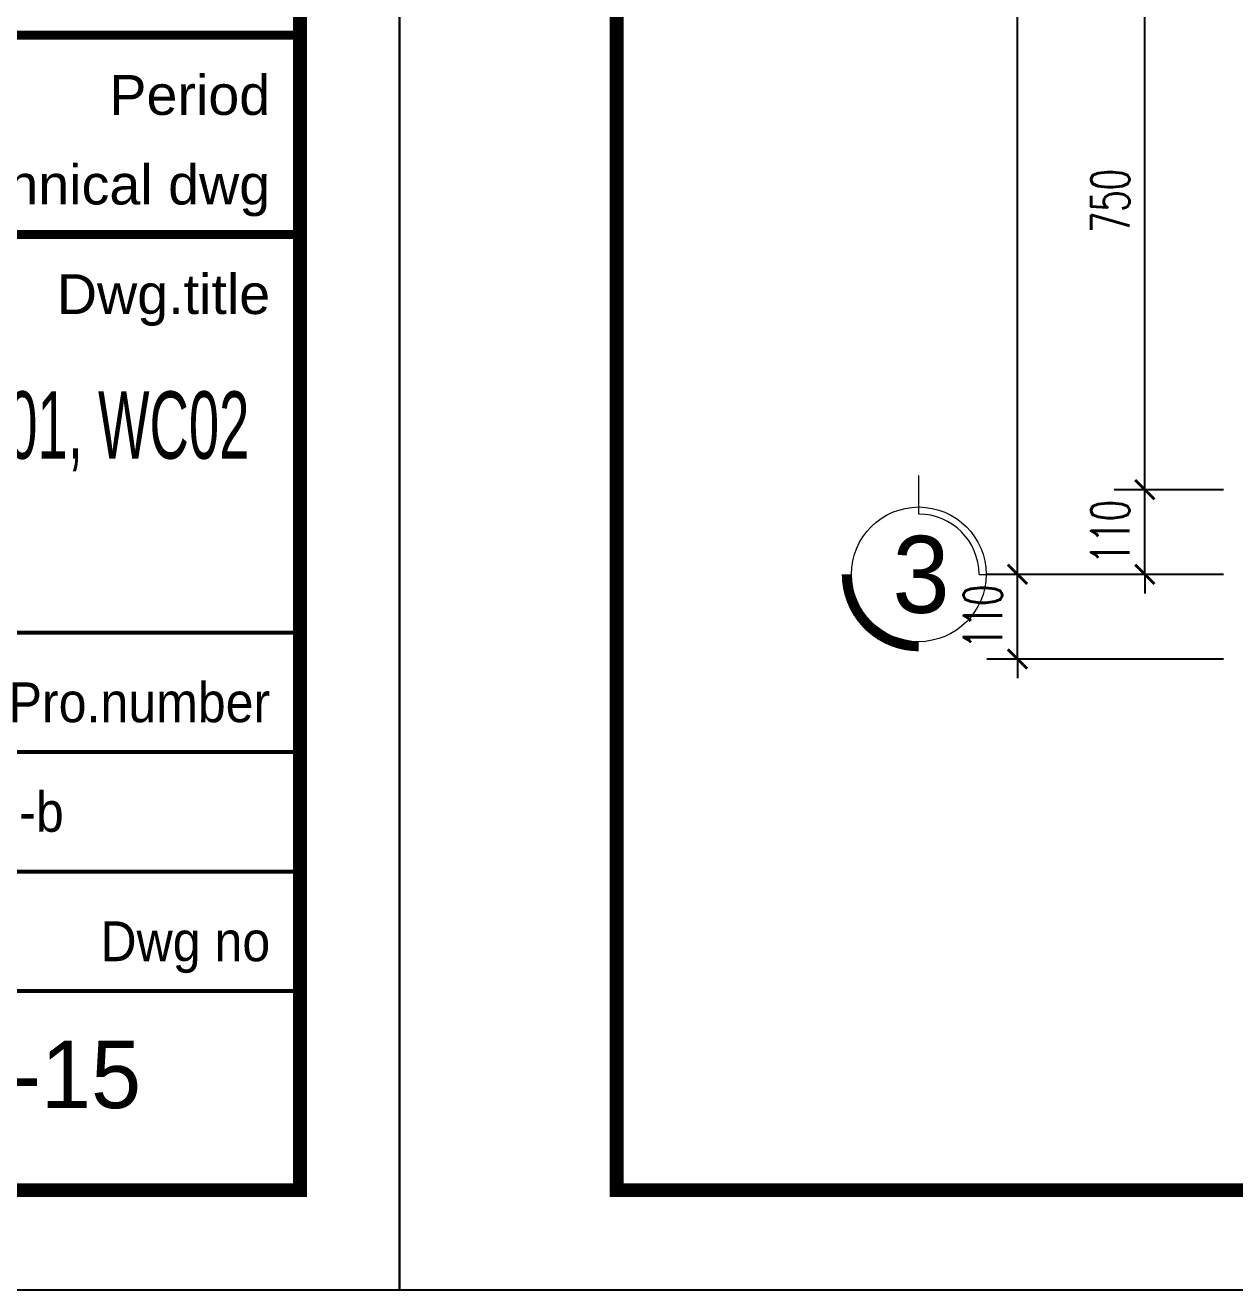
# Model space of a CAD drawing. Header units: millimetres. Extents: x -229618 to 2906, y -178063 to 96806.
# Drawn here: x -116412 to -114841, y -56426 to -54783 of the extents above; entities that cross this region are included whole.
import ezdxf
from ezdxf.enums import TextEntityAlignment as Align

# ---------------------------------------------------------------- set-up
doc = ezdxf.new("R2010")
doc.units = ezdxf.units.MM
doc.header["$LTSCALE"] = 200
doc.header["$MEASUREMENT"] = 0
doc.header["$PDMODE"] = 3
doc.header["$PDSIZE"] = 50
doc.layers.get('0').update_dxf_attribs({"color": 95, "linetype": 'CONTINUOUS'})
doc.layers.get('DEFPOINTS').update_dxf_attribs({"linetype": 'CONTINUOUS'})
for name, color, linetype in [('DIM', 251, 'CONTINUOUS'), ('KHUNGTEN', 7, 'CONTINUOUS'), ('TEXT', 33, 'CONTINUOUS')]:
    doc.layers.add(name, color=color, linetype=linetype)
doc.layers.add('in', color=203, linetype='CONTINUOUS', lineweight=5, plot=False)
doc.layers.add('thay', color=7, linetype='CONTINUOUS', lineweight=18)
doc.styles.add('Aria H iso', font='Vharial_0.ttf')
doc.styles.add('Arial iso', font='vnarial_0.ttf')
doc.styles.add('dam', font='Vhavanb_0.ttf', dxfattribs={"width": 0.9, "height": 450})
doc.styles.add('Scale', font='vnsimli.shx', dxfattribs={"width": 0.65, "bigfont": 'bigfont.shx'})
doc.styles.add('TEXT1', font='Vhavan_0.ttf', dxfattribs={"height": 200})
doc.dimstyles.new('Scale', dxfattribs={"dimscale": 75, "dimtxt": 2, "dimasz": 1, "dimexe": 1.6, "dimexo": 0, "dimgap": 0.8, "dimtad": 1, "dimdec": 0, "dimzin": 0, "dimdsep": 46, "dimtxsty": 'Scale', "dimblk": 'ARCHTICK', "dimcen": 0.1, "dimdle": 1, "dimclrd": 256, "dimclre": 256, "dimclrt": 3, "dimadec": 0, "dimazin": 0, "dimtfac": 1, "dimtdec": 0, "dimtix": 1, "dimtmove": 2, "dimatfit": 3, "dimldrblk": 'ARCHTICK', "dimfxl": 0, "dimtolj": 1, "dimtzin": 0, "dimarcsym": 0})

# ---------------------------------------------------------------- blocks, each defined once
blk = doc.blocks.new('KhungA3')
at = {"layer": 'DEFPOINTS', "color": 8}
blk.add_lwpolyline([(-3.738, 3.813), (416.305, 3.813), (416.305, 300.813), (-3.738, 300.813)], close=True, dxfattribs=at)
at = {"layer": 'KHUNGTEN', "color": 4}
for points, const_width in [([(7.542, 8.987), (411.131, 8.987), (411.131, 295.639), (7.542, 295.639)], 0.724), ([(365.131, 295.639), (411.131, 295.639), (411.131, 8.987), (365.131, 8.987)], 0.466)]:
    blk.add_lwpolyline(points, close=True, dxfattribs=dict(at, const_width=const_width))
at = {"layer": 'KHUNGTEN', "color": 4, "const_width": 0.466}
for points in [[(365.131, 69.008), (411.131, 69.008)], [(365.131, 58.66), (411.131, 58.66)]]:
    blk.add_lwpolyline(points, dxfattribs=at)
at = {"layer": 'KHUNGTEN', "color": 8, "const_width": 0.207}
for points in [[(365.131, 37.963), (411.131, 37.963)], [(365.131, 31.754), (411.131, 31.754)], [(365.131, 25.545), (411.131, 25.545)], [(365.131, 19.336), (411.131, 19.336)]]:
    blk.add_lwpolyline(points, dxfattribs=at)
at = {"layer": 'KHUNGTEN', "color": 8, "style": 'Arial iso'}
for s, width, p in [('Period', 1, (409.579, 64.869)), ('Dwg.title', 1, (409.579, 54.521)), ('Pro.number', 0.9, (409.579, 33.306)), ('Dwg no', 0.9, (409.579, 20.888))]:
    blk.add_text(s, height=2.0697, dxfattribs=dict(at, width=width)).set_placement(p, align=Align.RIGHT)
at = {"layer": 'KHUNGTEN', "color": 7, "style": 'Arial iso', "width": 1}
blk.add_text('Technical dwg', height=2.06969, dxfattribs=at).set_placement((409.579, 60.212), align=Align.RIGHT)
at = {"layer": 'KHUNGTEN', "color": 8, "style": 'Arial iso', "width": 0.9}
blk.add_text('bt2-b   ', height=2.0697, dxfattribs=at).set_placement((392.92, 27.615))
blk = doc.blocks.new('_ArchTick')
at = {"color": 0, "linetype": 'ByBlock', "const_width": 0.15}
blk.add_lwpolyline([(-0.5, -0.5), (0.5, 0.5)], dxfattribs=at)
blk = doc.blocks.new('*D1073')
at = {"layer": 'DEFPOINTS', "color": 0, "linetype": 'Continuous'}
for p in [(-114957.3, -55386.1), (-114855, -55386.1), (-114855, -55496.1)]:
    blk.add_point(p, dxfattribs=at)
at = {"layer": 'DIM', "linetype": 'Continuous', "lineweight": -2}
for p, q in [((-114957.3, -55386.1), (-114957.3, -55361.1)), ((-114855, -55386.1), (-114997.3, -55386.1)), ((-114957.3, -55496.1), (-114957.3, -55386.1)), ((-114855, -55496.1), (-114997.3, -55496.1)), ((-114957.3, -55496.1), (-114957.3, -55521.1))]:
    blk.add_line(p, q, dxfattribs=at)
at = {"layer": 'DIM', "linetype": 'Continuous', "lineweight": -2, "xscale": 25, "yscale": 25, "zscale": 25}
for p, rotation in [((-114957.3, -55386.1), 270), ((-114957.3, -55496.1), 90)]:
    blk.add_blockref('_ArchTick', p, dxfattribs=dict(at, rotation=rotation))
at = {"layer": 'DIM', "color": 3, "linetype": 'Continuous', "insert": (-115002.3, -55441.1), "char_height": 50, "attachment_point": 5, "rotation": 90, "style": 'Scale'}
blk.add_mtext('\\A1;110', dxfattribs=at)
blk = doc.blocks.new('*D1074')
at = {"layer": 'DEFPOINTS', "color": 0, "linetype": 'Continuous'}
for p in [(-114957.3, -54636.1), (-114855, -54636.1), (-114855, -55386.1)]:
    blk.add_point(p, dxfattribs=at)
at = {"layer": 'DIM', "linetype": 'Continuous', "lineweight": -2}
for p, q in [((-114957.3, -55411.1), (-114957.3, -54611.1)), ((-114855, -54636.1), (-114997.3, -54636.1)), ((-114855, -55386.1), (-114997.3, -55386.1))]:
    blk.add_line(p, q, dxfattribs=at)
at = {"layer": 'DIM', "linetype": 'Continuous', "lineweight": -2, "xscale": 25, "yscale": 25, "zscale": 25}
for p, rotation in [((-114957.3, -54636.1), 90), ((-114957.3, -55386.1), 270)]:
    blk.add_blockref('_ArchTick', p, dxfattribs=dict(at, rotation=rotation))
at = {"layer": 'DIM', "color": 3, "linetype": 'Continuous', "insert": (-115002.3, -55011.1), "char_height": 50, "attachment_point": 5, "rotation": 90, "style": 'Scale'}
blk.add_mtext('\\A1;750', dxfattribs=at)
blk = doc.blocks.new('*D1076')
at = {"layer": 'DEFPOINTS', "color": 0, "linetype": 'Continuous'}
for p in [(-115122.8, -55496.1), (-114855, -55496.1), (-114855, -55606.1)]:
    blk.add_point(p, dxfattribs=at)
at = {"layer": 'DIM', "linetype": 'Continuous', "lineweight": -2}
for p, q in [((-115122.8, -55496.1), (-115122.8, -55471.1)), ((-114855, -55496.1), (-115162.8, -55496.1)), ((-115122.8, -55606.1), (-115122.8, -55496.1)), ((-114855, -55606.1), (-115162.8, -55606.1)), ((-115122.8, -55606.1), (-115122.8, -55631.1))]:
    blk.add_line(p, q, dxfattribs=at)
at = {"layer": 'DIM', "linetype": 'Continuous', "lineweight": -2, "xscale": 25, "yscale": 25, "zscale": 25}
for p, rotation in [((-115122.8, -55496.1), 270), ((-115122.8, -55606.1), 90)]:
    blk.add_blockref('_ArchTick', p, dxfattribs=dict(at, rotation=rotation))
at = {"layer": 'DIM', "color": 3, "linetype": 'Continuous', "insert": (-115167.8, -55551.1), "char_height": 50, "attachment_point": 5, "rotation": 90, "style": 'Scale'}
blk.add_mtext('\\A1;110', dxfattribs=at)
blk = doc.blocks.new('*D1077')
at = {"layer": 'DEFPOINTS', "color": 0, "linetype": 'Continuous'}
for p in [(-115122.8, -53506.1), (-114855, -53506.1), (-114855, -55496.1)]:
    blk.add_point(p, dxfattribs=at)
at = {"layer": 'DIM', "linetype": 'Continuous', "lineweight": -2}
for p, q in [((-115122.8, -55521.1), (-115122.8, -53481.1)), ((-114855, -53506.1), (-115162.8, -53506.1)), ((-114855, -55496.1), (-115162.8, -55496.1))]:
    blk.add_line(p, q, dxfattribs=at)
at = {"layer": 'DIM', "linetype": 'Continuous', "lineweight": -2, "xscale": 25, "yscale": 25, "zscale": 25}
for p, rotation in [((-115122.8, -53506.1), 90), ((-115122.8, -55496.1), 270)]:
    blk.add_blockref('_ArchTick', p, dxfattribs=dict(at, rotation=rotation))
at = {"layer": 'DIM', "color": 3, "linetype": 'Continuous', "insert": (-115167.8, -54501.1), "char_height": 50, "attachment_point": 5, "rotation": 90, "style": 'Scale'}
blk.add_mtext('\\A1;1990', dxfattribs=at)
blk = doc.blocks.new('*U406')
at = {"layer": 'thay', "ltscale": 600}
for p, q in [((313.2, -513.2), (513.2, -513.2)), ((0, -826.4), (0, -1026.4))]:
    blk.add_line(p, q, dxfattribs=at)
at = {"layer": 'thay', "ltscale": 600, "const_width": 50}
blk.add_lwpolyline([(-375, -513.2, -0.414214), (0, -138.2, -0.414214)], format="xyb", dxfattribs=at)
at = {"layer": 'thay', "ltscale": 600}
blk.add_circle((0, -513.2), 350, dxfattribs=at)
blk.add_arc((0, -513.2), 313.2, 270, 0, dxfattribs=at)
at = {"layer": 'TEXT', "linetype": 'Continuous', "style": 'Aria H iso'}
blk.add_attdef('A', text='', height=350, dxfattribs=at).set_placement((0, -670.6), align=Align.CENTER)

msp = doc.modelspace()

# ---------------------------------------------------------------- linework, layer by layer
at = {"layer": 'in'}
for points in [[(-126426.6, -49000.5), (-115925.5, -49000.5), (-115925.5, -56425.5), (-126426.6, -56425.5)], [(-115925.5, -49000.5), (-105424.4, -49000.5), (-105424.4, -56425.5), (-115925.5, -56425.5)]]:
    msp.add_lwpolyline(points, close=True, dxfattribs=at)

# ---------------------------------------------------------------- block references
at = {"layer": 'DIM', "xscale": 0.25, "yscale": 0.25, "zscale": 0.25, "rotation": 90}
msp.add_blockref('*U406', (-115379.4, -55496.1), dxfattribs=at)
at = {"layer": 'thay'}
ref = msp.add_blockref('KhungA3', (-126333.1, -56520.9), dxfattribs=dict(at, xscale=25, yscale=25, zscale=25.00000000000003))
ref.add_attrib('TENBANVE', 'Chi tiÕt vÖ sinh WC01, wc02', dxfattribs={"layer": 'KHUNGTEN', "color": 1, "height": 87.5, "style": 'TEXT1', "width": 0.626717}).set_placement((-117170.6, -55345.9), (-116120.6, -55345.9), align=Align.FIT)
ref.add_attrib('SOBANVE', 'kt-15', dxfattribs={"layer": 'KHUNGTEN', "color": 1, "height": 87.5, "style": 'TEXT1'}).set_placement((-116420.6, -56145.9), align=Align.MIDDLE_CENTER)
at = {"layer": 'thay', "xscale": 25, "yscale": 25, "zscale": 25.00000000000003}
msp.add_blockref('KhungA3', (-115832, -56520.9), dxfattribs=at)

# ---------------------------------------------------------------- texts
at = {"layer": 'TEXT', "linetype": 'Continuous', "style": 'dam'}
msp.add_text('3', height=100, dxfattribs=at).set_placement((-115248.1, -55496.1), align=Align.MIDDLE)

# ---------------------------------------------------------------- dimensions: what is measured, and where the dimension line sits
at = {"layer": 'DIM', "linetype": 'Continuous'}
for base, p1, p2, picture, middle in [((-115122.8, -53506.1), (-114855, -55496.1), (-114855, -53506.1), '*D1077', (-115167.8, -54501.1)), ((-114957.3, -54636.1), (-114855, -55386.1), (-114855, -54636.1), '*D1074', (-115002.3, -55011.1)), ((-114957.3, -55386.1), (-114855, -55496.1), (-114855, -55386.1), '*D1073', (-115002.3, -55441.1)), ((-115122.8, -55496.1), (-114855, -55606.1), (-114855, -55496.1), '*D1076', (-115167.8, -55551.1))]:
    dim = msp.add_linear_dim(base=base, p1=p1, p2=p2, angle=90, dimstyle='Scale', override={"dimscale": 25, "dimfxl": 70}, dxfattribs=at)
    dim.commit()
    dim.dimension.update_dxf_attribs({"geometry": picture, "text_midpoint": middle})

doc.saveas('drawing.dxf')
